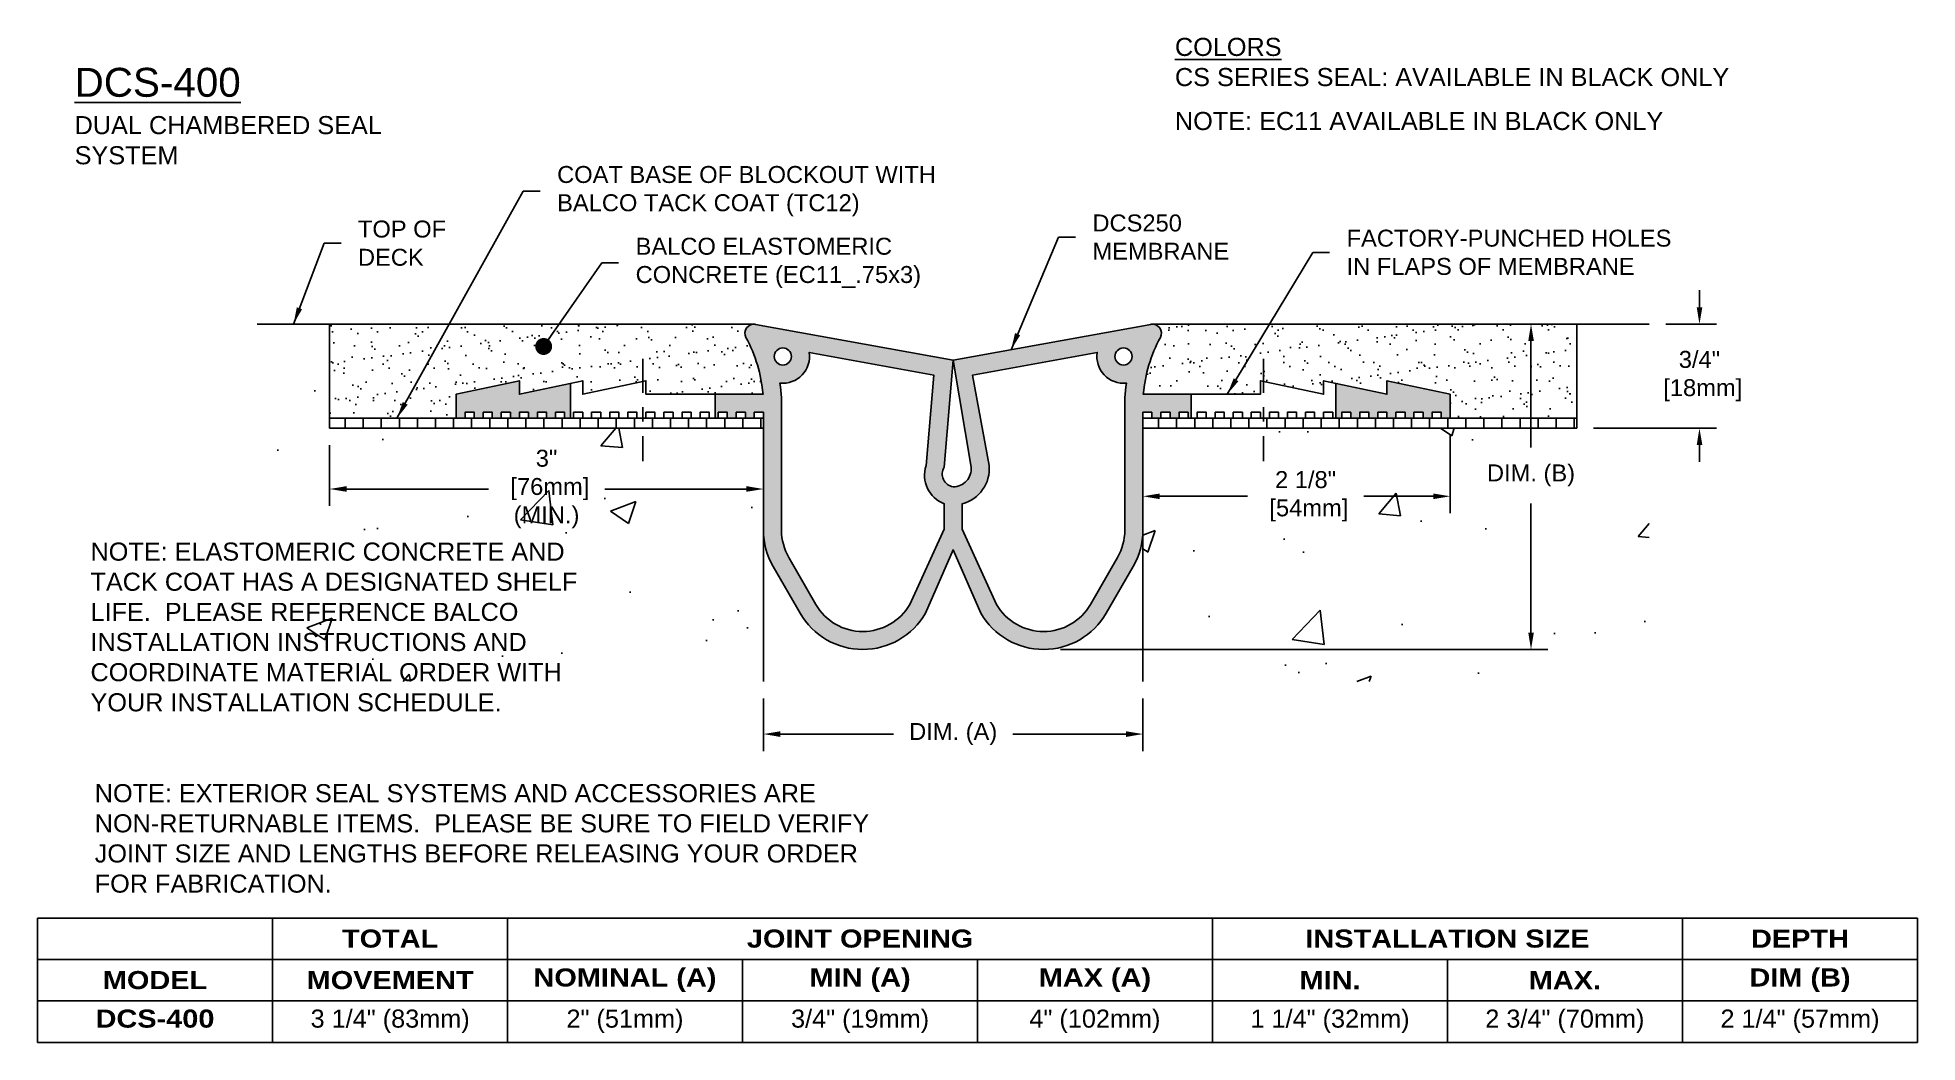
# Model space of a CAD drawing. Header units: inches. Extents: x -1 to 12, y -0.7 to 6.3.
import ezdxf

# ---------------------------------------------------------------- set-up
doc = ezdxf.new("R2010")
doc.units = ezdxf.units.IN
doc.header["$LTSCALE"] = 1.5
doc.header["$MEASUREMENT"] = 0
doc.linetypes.add('CENTER', pattern=[2, 1.25, -0.25, 0.25, -0.25])
for name, color, linetype in [('CONDITIONS', 1, 'Continuous'), ('DIMENSIONS', 3, 'Continuous'), ('FILLERS', 2, 'Continuous'), ('Seal', 5, 'Continuous'), ('TABLE', 1, 'Continuous'), ('TEXT', 2, 'Continuous')]:
    doc.layers.add(name, color=color, linetype=linetype)
doc.styles.add('ARIAL', font='arial.ttf')
doc.styles.add('Arial Bold', font='')
doc.styles.get('Arial Bold').set_extended_font_data('Arial Black')
doc.dimstyles.new('ARIAL', dxfattribs={"dimscale": 1.25, "dimtxt": 0.09375, "dimasz": 0.09375, "dimexe": 0.09375, "dimexo": 0.09375, "dimgap": 0.09375, "dimtad": 0, "dimtih": 1, "dimtoh": 1, "dimdec": 4, "dimzin": 3, "dimdsep": 46, "dimlunit": 4, "dimtxsty": 'ARIAL', "dimcen": 0.09375, "dimadec": 0, "dimazin": 0, "dimtfac": 1, "dimtdec": 4, "dimtofl": 0, "dimtmove": 0, "dimatfit": 3, "dimfxl": 0, "dimfrac": 2, "dimtolj": 1, "dimtzin": 0, "dimarcsym": 0})

# ---------------------------------------------------------------- blocks, each defined once
blk = doc.blocks.new('*D1')
at = {"layer": 'DEFPOINTS', "color": 0}
for p in [(10.142, 4.289), (10.491, 4.289), (9.642, 3.57)]:
    blk.add_point(p, dxfattribs=at)
at = {"layer": 'DIMENSIONS', "color": 0, "lineweight": -2}
for p, q in [((10.491, 4.406), (10.491, 4.524)), ((10.259, 4.289), (10.609, 4.289)), ((9.759, 3.57), (10.609, 3.57)), ((10.491, 3.453), (10.491, 3.336))]:
    blk.add_line(p, q, dxfattribs=at)
at = {"layer": 'DIMENSIONS', "color": 0}
for points in [[(10.472, 4.406), (10.511, 4.406), (10.491, 4.289)], [(10.472, 3.453), (10.511, 3.453), (10.491, 3.57)]]:
    blk.add_solid(points, dxfattribs=at)
at = {"layer": 'DIMENSIONS', "color": 0, "insert": (10.491, 3.93), "char_height": 0.1172, "attachment_point": 5, "style": 'ARIAL'}
blk.add_mtext('\\A1;3/4"\\P [18mm]', dxfattribs=at)
blk = doc.blocks.new('*D2')
at = {"layer": 'DEFPOINTS', "color": 0}
for p in [(1.018, 3.57), (4.018, 3.514), (4.018, 3.149)]:
    blk.add_point(p, dxfattribs=at)
at = {"layer": 'DIMENSIONS', "color": 0, "lineweight": -2}
for p, q in [((1.018, 3.453), (1.018, 3.032)), ((4.018, 3.397), (4.018, 3.032)), ((1.135, 3.149), (2.116, 3.149)), ((3.9, 3.149), (2.92, 3.149))]:
    blk.add_line(p, q, dxfattribs=at)
at = {"layer": 'DIMENSIONS', "color": 0}
for points in [[(1.135, 3.169), (1.135, 3.13), (1.018, 3.149)], [(3.9, 3.169), (3.9, 3.13), (4.018, 3.149)]]:
    blk.add_solid(points, dxfattribs=at)
at = {"layer": 'DIMENSIONS', "color": 0, "insert": (2.518, 3.149), "char_height": 0.1172, "attachment_point": 5, "style": 'ARIAL'}
blk.add_mtext('\\A1;3"\\P [76mm]\\P(MIN.)', dxfattribs=at)
blk = doc.blocks.new('*D3')
at = {"layer": 'DEFPOINTS', "color": 0}
for p in [(6.642, 3.639), (8.767, 3.639), (6.642, 3.099)]:
    blk.add_point(p, dxfattribs=at)
at = {"layer": 'DIMENSIONS', "color": 0, "lineweight": -2}
for p, q in [((6.642, 3.522), (6.642, 2.982)), ((8.767, 3.522), (8.767, 2.982)), ((6.759, 3.099), (7.365, 3.099)), ((8.65, 3.099), (8.169, 3.099))]:
    blk.add_line(p, q, dxfattribs=at)
at = {"layer": 'DIMENSIONS', "color": 0}
for points in [[(6.759, 3.118), (6.759, 3.079), (6.642, 3.099)], [(8.65, 3.118), (8.65, 3.079), (8.767, 3.099)]]:
    blk.add_solid(points, dxfattribs=at)
at = {"layer": 'DIMENSIONS', "color": 0, "insert": (7.767, 3.099), "char_height": 0.1172, "attachment_point": 5, "style": 'ARIAL'}
blk.add_mtext('\\A1;2 1/8"\\P [54mm]', dxfattribs=at)
blk = doc.blocks.new('DCS250')
h = blk.add_hatch(color=256)
h.paths.add_polyline_path([(6.829, 2.566), (6.498, 2.566, -0.103583), (6.616, 2.958, 0.629986), (6.55, 3.049), (5.184, 2.801), (5.183, 2.797), (5.308, 2.061, -0.439154), (5.183, 1.926, -0.542301), (5.121, 2.061), (5.183, 2.797), (5.183, 2.801), (3.816, 3.049, 0.629986), (3.75, 2.958, -0.103583), (3.868, 2.566), (3.537, 2.566), (3.537, 2.401), (3.558, 2.401), (3.558, 2.441), (3.621, 2.441), (3.621, 2.401), (3.683, 2.401), (3.683, 2.441), (3.746, 2.441), (3.746, 2.401), (3.808, 2.401), (3.808, 2.441), (3.871, 2.441), (3.871, 1.625, 0.131653), (3.938, 1.375), (4.125, 1.051, 0.267949), (4.558, 0.801, 0.267949), (4.991, 1.051), (5.183, 1.491), (5.375, 1.051, 0.267949), (5.808, 0.801, 0.267949), (6.241, 1.051), (6.428, 1.375, 0.131652), (6.495, 1.625), (6.495, 2.441), (6.558, 2.441), (6.558, 2.401), (6.62, 2.401), (6.62, 2.441), (6.683, 2.441), (6.683, 2.401), (6.745, 2.401), (6.745, 2.441), (6.808, 2.441), (6.808, 2.401), (6.829, 2.401)])
h.paths.add_polyline_path([(6.37, 2.438), (6.37, 1.625, -0.131652), (6.32, 1.438), (6.133, 1.113, -0.57735), (5.483, 1.113), (5.246, 1.633), (5.246, 1.809, 0.36574), (5.432, 2.072), (5.317, 2.698), (6.179, 2.855, 0.492165), (6.381, 2.643, 0.045751)], flags=16)
h.paths.add_polyline_path([(6.302, 2.827, -1), (6.421, 2.827, -1)], flags=16)
h.paths.add_polyline_path([(4.996, 2.072, 0.405535), (5.121, 1.809), (5.121, 1.633), (4.883, 1.113, -0.57735), (4.233, 1.113), (4.046, 1.438, -0.131652), (3.996, 1.625), (3.996, 2.438, 0.045751), (3.985, 2.643, 0.492165), (4.188, 2.855), (5.049, 2.698)], flags=16)
h.paths.add_polyline_path([(3.946, 2.827, -1), (4.064, 2.827, -1)], flags=16)
h.paths.add_polyline_path([(8.62, 2.566), (8.183, 2.659), (8.183, 2.566), (7.829, 2.641), (7.829, 2.401), (7.87, 2.401), (7.87, 2.441), (7.933, 2.441), (7.933, 2.401), (7.995, 2.401), (7.995, 2.441), (8.058, 2.441), (8.058, 2.401), (8.12, 2.401), (8.12, 2.441), (8.183, 2.441), (8.183, 2.401), (8.245, 2.401), (8.245, 2.441), (8.308, 2.441), (8.308, 2.401), (8.37, 2.401), (8.37, 2.441), (8.433, 2.441), (8.433, 2.401), (8.495, 2.401), (8.495, 2.441), (8.558, 2.441), (8.558, 2.401), (8.62, 2.401)])
h.paths.add_polyline_path([(2.537, 2.641), (2.183, 2.566), (2.183, 2.659), (1.746, 2.566), (1.746, 2.401), (1.808, 2.401), (1.808, 2.441), (1.871, 2.441), (1.871, 2.401), (1.933, 2.401), (1.933, 2.441), (1.996, 2.441), (1.996, 2.401), (2.058, 2.401), (2.058, 2.441), (2.121, 2.441), (2.121, 2.401), (2.183, 2.401), (2.183, 2.441), (2.246, 2.441), (2.246, 2.401), (2.308, 2.401), (2.308, 2.441), (2.371, 2.441), (2.371, 2.401), (2.433, 2.401), (2.433, 2.441), (2.496, 2.441), (2.496, 2.401), (2.537, 2.401)])
for p, q in [((2.537, 2.641), (2.537, 2.401)), ((7.829, 2.641), (7.829, 2.401)), ((3.537, 2.566), (3.537, 2.401)), ((6.829, 2.566), (6.829, 2.401))]:
    blk.add_line(p, q)
for points in [[(6.558, 2.441), (6.558, 2.401), (6.62, 2.401), (6.62, 2.441), (6.683, 2.441), (6.683, 2.401), (6.745, 2.401), (6.745, 2.441), (6.808, 2.441), (6.808, 2.401), (6.87, 2.401), (6.87, 2.441), (6.933, 2.441), (6.933, 2.401), (6.995, 2.401), (6.995, 2.441), (7.058, 2.441), (7.058, 2.401), (7.12, 2.401), (7.12, 2.441), (7.183, 2.441), (7.183, 2.401), (7.245, 2.401), (7.245, 2.441), (7.308, 2.441), (7.308, 2.401), (7.37, 2.401), (7.37, 2.441), (7.433, 2.441), (7.433, 2.401), (7.495, 2.401), (7.495, 2.441), (7.558, 2.441), (7.558, 2.401), (7.62, 2.401), (7.62, 2.441), (7.683, 2.441), (7.683, 2.401), (7.745, 2.401), (7.745, 2.441), (7.808, 2.441), (7.808, 2.401), (7.87, 2.401), (7.87, 2.441), (7.933, 2.441), (7.933, 2.401), (7.995, 2.401), (7.995, 2.441), (8.058, 2.441), (8.058, 2.401), (8.12, 2.401), (8.12, 2.441), (8.183, 2.441), (8.183, 2.401), (8.245, 2.401), (8.245, 2.441), (8.308, 2.441), (8.308, 2.401), (8.37, 2.401), (8.37, 2.441), (8.433, 2.441), (8.433, 2.401), (8.495, 2.401), (8.495, 2.441), (8.558, 2.441), (8.558, 2.401), (8.62, 2.401), (8.62, 2.566), (8.183, 2.659), (8.183, 2.566), (7.745, 2.659), (7.745, 2.566), (7.308, 2.659), (7.308, 2.566), (6.498, 2.566, -0.103583), (6.616, 2.958, 0.629986), (6.55, 3.049), (5.183, 2.801), (5.308, 2.061, -0.439154), (5.183, 1.926, -0.542301), (5.121, 2.061), (5.184, 2.801), (3.816, 3.049, 0.629986), (3.75, 2.958, -0.103583), (3.868, 2.566), (3.058, 2.566), (3.058, 2.659), (2.621, 2.566), (2.621, 2.659), (2.183, 2.566), (2.183, 2.659), (1.746, 2.566), (1.746, 2.401), (1.808, 2.401), (1.808, 2.441), (1.871, 2.441), (1.871, 2.401), (1.933, 2.401), (1.933, 2.441), (1.996, 2.441), (1.996, 2.401), (2.058, 2.401), (2.058, 2.441), (2.121, 2.441), (2.121, 2.401), (2.183, 2.401), (2.183, 2.441), (2.246, 2.441), (2.246, 2.401), (2.308, 2.401), (2.308, 2.441), (2.371, 2.441), (2.371, 2.401), (2.433, 2.401), (2.433, 2.441), (2.496, 2.441), (2.496, 2.401), (2.558, 2.401), (2.558, 2.441), (2.621, 2.441), (2.621, 2.401), (2.683, 2.401), (2.683, 2.441), (2.746, 2.441), (2.746, 2.401), (2.808, 2.401), (2.808, 2.441), (2.871, 2.441), (2.871, 2.401), (2.933, 2.401), (2.933, 2.441), (2.996, 2.441), (2.996, 2.401), (3.058, 2.401), (3.058, 2.441), (3.121, 2.441), (3.121, 2.401), (3.183, 2.401), (3.183, 2.441), (3.246, 2.441), (3.246, 2.401), (3.308, 2.401), (3.308, 2.441), (3.371, 2.441), (3.371, 2.401), (3.433, 2.401), (3.433, 2.441), (3.496, 2.441), (3.496, 2.401), (3.558, 2.401), (3.558, 2.441), (3.621, 2.441), (3.621, 2.401), (3.683, 2.401), (3.683, 2.441), (3.746, 2.441), (3.746, 2.401), (3.808, 2.401), (3.808, 2.441), (3.871, 2.441), (3.871, 1.625, 0.131653), (3.938, 1.375), (4.125, 1.051, 0.267949), (4.558, 0.801, 0.267949), (4.991, 1.051), (5.183, 1.491), (5.375, 1.051, 0.267949), (5.808, 0.801, 0.267949), (6.241, 1.051), (6.428, 1.375, 0.131653), (6.495, 1.625), (6.495, 2.441)], [(4.233, 1.113), (4.046, 1.438, -0.131652), (3.996, 1.625), (3.996, 2.438, 0.045751), (3.985, 2.643, 0.492165), (4.188, 2.855), (5.049, 2.698), (4.996, 2.072, 0.405535), (5.121, 1.809), (5.121, 1.633), (4.883, 1.113, -0.57735)], [(6.133, 1.113), (6.32, 1.438, 0.131652), (6.37, 1.625), (6.37, 2.438, -0.045751), (6.381, 2.643, -0.492165), (6.179, 2.855), (5.317, 2.698), (5.432, 2.072, -0.36574), (5.246, 1.809), (5.246, 1.633), (5.483, 1.113, 0.57735)]]:
    blk.add_lwpolyline(points, format="xyb", close=True)
for centre in [(4.005, 2.827), (6.361, 2.827)]:
    blk.add_circle(centre, 0.0592)
blk = doc.blocks.new('*T5')
at = {"layer": 'TABLE', "color": 0, "linetype": 'ByBlock', "lineweight": -2}
for p, q in [((0, 0), (13, 0)), ((0, 0), (0, -0.86)), ((1.625, 0), (1.625, -0.86)), ((3.25, 0), (3.25, -0.86)), ((8.125, 0), (8.125, -0.86)), ((11.375, 0), (11.375, -0.86)), ((13, 0), (13, -0.86)), ((0, -0.287), (13, -0.287)), ((4.875, -0.287), (4.875, -0.86)), ((6.5, -0.287), (6.5, -0.86)), ((9.75, -0.287), (9.75, -0.86)), ((0, -0.573), (13, -0.573)), ((0, -0.86), (13, -0.86))]:
    blk.add_line(p, q, dxfattribs=at)
at = {"layer": 'TABLE', "color": 2, "char_height": 0.125}
for s, insert, width, attachment_point, style in [('TOTAL', (2.438, -0.143), 1.505, 5, 'Arial Bold'), ('JOINT OPENING', (5.688, -0.143), 4.755, 5, 'Arial Bold'), ('INSTALLATION SIZE', (9.75, -0.143), 3.13, 5, 'Arial Bold'), ('DEPTH', (12.188, -0.143), 1.505, 5, 'Arial Bold'), ('{\\fArial Black|b0|i0|c0|p34;MODEL}', (0.812, -0.43), 1.505, 5, 'Arial Bold'), ('{\\fArial Black|b0|i0|c0|p34;MOVEMENT}', (2.438, -0.43), 1.505, 5, 'Arial Bold'), ('NOMINAL (A)', (4.062, -0.43), 1.505, 5, 'Arial Bold'), ('{\\fArial Black|b0|i0|c0|p34;MIN (A)}', (5.688, -0.43), 1.505, 5, 'Arial Bold'), ('{\\fArial Black|b0|i0|c0|p34;MAX (A)}', (7.312, -0.43), 1.505, 5, 'Arial Bold'), ('MIN.', (8.938, -0.43), 1.505, 5, 'Arial Bold'), ('MAX.', (10.562, -0.43), 1.505, 5, 'Arial Bold'), ('DIM (B)', (12.188, -0.43), 1.505, 5, 'Arial Bold'), ('DCS-400', (0.812, -0.633), 1.505, 2, 'Arial Bold'), ('3 1/4" (83mm)', (2.438, -0.633), 1.505, 2, 'ARIAL'), ('2" (51mm)', (4.062, -0.633), 1.505, 2, 'ARIAL'), ('3/4" (19mm)', (5.688, -0.633), 1.505, 2, 'ARIAL'), ('4" (102mm)', (7.312, -0.633), 1.505, 2, 'ARIAL'), ('1 1/4" (32mm)', (8.938, -0.633), 1.505, 2, 'ARIAL'), ('2 3/4" (70mm)', (10.562, -0.633), 1.505, 2, 'ARIAL'), ('2 1/4" (57mm)', (12.188, -0.633), 1.505, 2, 'ARIAL')]:
    blk.add_mtext(s, dxfattribs=dict(at, insert=insert, width=width, attachment_point=attachment_point, style=style))
blk = doc.blocks.new('*D6')
at = {"layer": 'DEFPOINTS', "color": 0}
for p in [(4.018, 1.818), (6.642, 1.818), (6.642, 1.455)]:
    blk.add_point(p, dxfattribs=at)
at = {"layer": 'DIMENSIONS', "color": 0, "lineweight": -2}
for p, q in [((4.018, 1.701), (4.018, 1.337)), ((6.642, 1.701), (6.642, 1.337)), ((4.135, 1.455), (4.917, 1.455)), ((6.525, 1.455), (5.742, 1.455))]:
    blk.add_line(p, q, dxfattribs=at)
at = {"layer": 'DIMENSIONS', "color": 0}
for points in [[(4.135, 1.474), (4.135, 1.435), (4.018, 1.455)], [(6.525, 1.474), (6.525, 1.435), (6.642, 1.455)]]:
    blk.add_solid(points, dxfattribs=at)
at = {"layer": 'DIMENSIONS', "color": 0, "insert": (5.33, 1.455), "char_height": 0.11719, "attachment_point": 5, "style": 'ARIAL'}
blk.add_mtext('\\A1;DIM. (A)', dxfattribs=at)
blk = doc.blocks.new('*D7')
at = {"layer": 'DEFPOINTS', "color": 0}
for p in [(8.713, 4.289), (9.326, 4.289), (5.955, 2.039)]:
    blk.add_point(p, dxfattribs=at)
at = {"layer": 'DIMENSIONS', "color": 0, "lineweight": -2}
for p, q in [((8.83, 4.289), (9.443, 4.289)), ((9.326, 4.172), (9.326, 3.437)), ((9.326, 2.157), (9.326, 3.049)), ((6.072, 2.039), (9.443, 2.039))]:
    blk.add_line(p, q, dxfattribs=at)
at = {"layer": 'DIMENSIONS', "color": 0}
for points in [[(9.307, 4.172), (9.346, 4.172), (9.326, 4.289)], [(9.307, 2.157), (9.346, 2.157), (9.326, 2.039)]]:
    blk.add_solid(points, dxfattribs=at)
at = {"layer": 'DIMENSIONS', "color": 0, "insert": (9.326, 3.243), "char_height": 0.11719, "attachment_point": 5, "style": 'ARIAL'}
blk.add_mtext('\\A1;DIM. (B)', dxfattribs=at)

msp = doc.modelspace()

# ---------------------------------------------------------------- hatches: boundary and pattern name
at = {"layer": 'CONDITIONS'}
h = msp.add_hatch(dxfattribs=at)
h.set_pattern_fill('AR-CONC', color=256, scale=0.25, style=0)
h.paths.add_polyline_path([(4.01756, 3.57045), (1.01756, 3.57045), (1.01756, 4.2892), (0.51756, 4.2892), (0.51756, 1.81826), (4.01756, 1.81826)])
h.paths.add_polyline_path([(2.20349, 3.45107), (2.83163, 3.45107), (2.83163, 2.84725), (2.20349, 2.84725)], flags=24)
h = msp.add_hatch(dxfattribs=at)
h.set_pattern_fill('AR-CONC', color=256, scale=0.25, style=0)
h.paths.add_polyline_path([(10.1423, 4.2892), (9.6423, 4.2892), (9.6423, 3.57045), (6.6423, 3.57045), (6.6423, 1.81826), (10.1423, 1.81826)])
h.paths.add_polyline_path([(7.45323, 3.30174), (8.08137, 3.30174), (8.08137, 2.89611), (7.45323, 2.89611)], flags=24)
h.paths.add_polyline_path([(9.01406, 3.39832), (9.66338, 3.39832), (9.66338, 3.18608), (9.01406, 3.18608)], flags=24)
h = msp.add_hatch(dxfattribs=at)
h.set_pattern_fill('ANSI31', color=256, angle=45, style=0)
h.paths.add_polyline_path([(3.18447, 3.6392), (3.14265, 3.6392), (1.01756, 3.6392), (1.01756, 3.57045), (3.18447, 3.57045)])
h.paths.add_polyline_path([(4.01756, 3.6392), (3.18447, 3.6392), (3.18447, 3.57045), (4.01756, 3.57045)])
h.paths.add_polyline_path([(7.47539, 3.6392), (7.45472, 3.6392), (6.6423, 3.6392), (6.6423, 3.57045), (7.47539, 3.57045)])
h.paths.add_polyline_path([(9.6423, 3.6392), (9.1423, 3.6392), (7.47539, 3.6392), (7.47539, 3.57045), (9.6423, 3.57045)])
at = {"layer": 'FILLERS'}
h = msp.add_hatch(dxfattribs=at)
h.set_pattern_fill('AR-SAND', color=256, scale=0.1, style=0)
h.paths.add_polyline_path([(3.89702, 4.1968, -0.51086769), (3.94077, 4.28814), (1.01756, 4.2892), (1.01756, 3.6392), (1.89277, 3.6392), (1.89277, 3.80419), (2.33022, 3.89793), (2.33022, 3.80419), (2.76768, 3.89793), (2.76768, 3.80419), (3.20514, 3.89793), (3.20514, 3.80419), (4.01476, 3.80419, 0.10358316)])
h = msp.add_hatch(dxfattribs=at)
h.set_pattern_fill('AR-SAND', color=256, scale=0.1, style=0)
h.paths.add_polyline_path([(9.6423, 4.2892), (6.71909, 4.28814, -0.51086769), (6.76285, 4.1968, 0.10358316), (6.6451, 3.80419), (7.45472, 3.80419), (7.45472, 3.89793), (7.89218, 3.80419), (7.89218, 3.89793), (8.32964, 3.80419), (8.32964, 3.89793), (8.7671, 3.80419), (8.7671, 3.6392), (9.6423, 3.6392)])

# ---------------------------------------------------------------- linework, layer by layer
at = {"layer": 'CONDITIONS', "ltscale": 0.25}
for p, q in [((9.6423, 3.57045), (6.6423, 3.57045)), ((9.6423, 3.6392), (9.1423, 3.6392))]:
    msp.add_line(p, q, dxfattribs=at)
at = {"layer": 'CONDITIONS'}
for points in [[(4.01756, 1.81826), (4.01756, 3.57045), (1.01756, 3.57045), (1.01756, 4.2892), (0.51756, 4.2892)], [(6.6423, 1.81826), (6.6423, 3.57045), (9.6423, 3.57045), (9.6423, 4.2892), (10.1423, 4.2892)]]:
    msp.add_lwpolyline(points, dxfattribs=at)
for points in [[(4.01756, 3.57045), (4.01756, 3.6392), (1.01756, 3.6392), (1.01756, 3.57045)], [(6.6423, 3.57045), (6.6423, 3.6392), (9.6423, 3.6392), (9.6423, 3.57045)]]:
    msp.add_lwpolyline(points, close=True, dxfattribs=at)
at = {"layer": 'DIMENSIONS', "linetype": 'CENTER', "ltscale": 0.125}
for p, q in [((3.18447, 4.04923), (3.18447, 3.34143)), ((7.47539, 4.04923), (7.47539, 3.34143))]:
    msp.add_line(p, q, dxfattribs=at)
at = {"layer": 'FILLERS'}
for p, q in [((3.96312, 4.28813), (1.01756, 4.2892)), ((6.69674, 4.28813), (9.6423, 4.2892))]:
    msp.add_line(p, q, dxfattribs=at)

# ---------------------------------------------------------------- block references
msp.add_blockref('*T5', (-1.00177, 0.18316))
at = {"layer": 'Seal'}
msp.add_blockref('DCS250', (0.14685, 1.23865), dxfattribs=at)

# ---------------------------------------------------------------- texts
at = {"layer": 'TEXT', "attachment_point": 1, "style": 'ARIAL'}
for s, insert, char_height, width in [('{\\LCOLORS\\P}CS SERIES SEAL: AVAILABLE IN BLACK ONLY', (6.86368, 6.26824), 0.125, 4.4589466), ('{\\LDCS-400\\P\\H0.625x;\\lDUAL CHAMBERED SEAL SYSTEM}', (-0.74577, 6.06099), 0.2, 2.2508646), ('NOTE: EC11 AVAILABLE IN BLACK ONLY', (6.86368, 5.75614), 0.125, 4.4589466), ('NOTE: ELASTOMERIC CONCRETE AND TACK COAT HAS A DESIGNATED SHELF LIFE.\\~ PLEASE REFERENCE BALCO INSTALLATION INSTRUCTIONS AND COORDINATE MATERIAL ORDER WITH YOUR INSTALLATION SCHEDULE.', (-0.63606, 2.77889), 0.125, 3.5874652), ('NOTE: EXTERIOR SEAL SYSTEMS AND ACCESSORIES ARE NON-RETURNABLE ITEMS.  PLEASE BE SURE TO FIELD VERIFY JOINT SIZE AND LENGTHS BEFORE RELEASING YOUR ORDER FOR FABRICATION.', (-0.60659, 1.1087), 0.125, 5.4491436)]:
    msp.add_mtext(s, dxfattribs=dict(at, insert=insert, char_height=char_height, width=width))
at = {"layer": 'TEXT', "attachment_point": 4, "style": 'ARIAL'}
for s, insert, char_height in [('COAT BASE OF BLOCKOUT WITH\\PBALCO TACK COAT (TC12)', (2.59119, 5.20848), 0.1171875), ('TOP OF\\PDECK', (1.21373, 4.8482), 0.117188), ('DCS250 \\PMEMBRANE', (6.29308, 4.89086), 0.117188), ('FACTORY-PUNCHED HOLES\\PIN FLAPS OF MEMBRANE', (8.05082, 4.78506), 0.1171875), ('BALCO ELASTOMERIC \\PCONCRETE (EC11_.75x3)', (3.13386, 4.71226), 0.1171875)]:
    msp.add_mtext(s, dxfattribs=dict(at, insert=insert, char_height=char_height))

# ---------------------------------------------------------------- dimensions: what is measured, and where the dimension line sits
at = {"layer": 'DIMENSIONS'}
for base, p1, p2, angle, picture, middle in [((10.4913197474, 4.2892009917), (9.6422995877, 3.5704509917), (10.1422995877, 4.2892009917), 90, '*D1', (10.4913197474, 3.9298259917)), ((6.6423, 3.09893), (8.7671, 3.6392), (6.6423, 3.6392), 180, '*D3', (7.7673, 3.09893))]:
    dim = msp.add_linear_dim(base=base, p1=p1, p2=p2, angle=angle, dimstyle='ARIAL', override={"dimpost": '\\X'}, dxfattribs=at)
    dim.commit()
    dim.dimension.update_dxf_attribs({"geometry": picture, "text_midpoint": middle, "dimtype": 160})
dim = msp.add_linear_dim(base=(9.32607, 4.2892), p1=(5.95487, 2.03935), p2=(8.71257, 4.2892), angle=90, text='DIM. (B)', dimstyle='ARIAL', override={"dimpost": '\\X'}, dxfattribs=at)
dim.commit()
dim.dimension.update_dxf_attribs({"geometry": '*D7', "text_midpoint": (9.32607, 3.24329), "dimtype": 160})
dim = msp.add_linear_dim(base=(4.01756, 3.14916), p1=(1.01756, 3.57045), p2=(4.01756, 3.5142), text='<>\\P(MIN.)', dimstyle='ARIAL', override={"dimpost": '\\X'}, dxfattribs=at)
dim.commit()
dim.dimension.update_dxf_attribs({"geometry": '*D2', "text_midpoint": (2.51756, 3.14916), "dimtype": 160})
dim = msp.add_linear_dim(base=(6.6423, 1.45455), p1=(4.01756, 1.81826), p2=(6.6423, 1.81826), text='DIM. (A)', dimstyle='ARIAL', override={"dimpost": '\\X'}, dxfattribs=at)
dim.commit()
dim.dimension.update_dxf_attribs({"geometry": '*D6', "text_midpoint": (5.32993, 1.45455)})

# ---------------------------------------------------------------- leaders
at = {"layer": 'TEXT', "annotation_type": 0, "has_hookline": 1, "hookline_direction": 0}
for points, override, text_width in [([(1.4837, 3.6392), (2.35682, 5.20848), (2.47401, 5.20848)], {"dimgap": 0.09375, "dimtad": 0, "dimtxsty": 'ARIAL'}, 2.59827), ([(0.76756, 4.2892), (0.97935, 4.8482), (1.09654, 4.8482)], {"dimgap": 0.09375, "dimtad": 0}, 0.59801), ([(5.73029, 4.11215), (6.0587, 4.89086), (6.17589, 4.89086)], {"dimgap": 0.09375, "dimtad": 0, "dimtxsty": 'ARIAL'}, 0.92503), ([(2.49794, 4.13475), (2.89948, 4.71226), (3.01667, 4.71226)], {"dimgap": 0.09375, "dimtad": 0, "dimtxsty": 'ARIAL', "dimclrd": 256, "dimldrblk": 'Dot'}, 1.96013), ([(7.22565, 3.80419), (7.81644, 4.78506), (7.93363, 4.78506)], {"dimgap": 0.09375, "dimtad": 0, "dimtxsty": 'ARIAL'}, 2.22472)]:
    msp.add_leader(points, dimstyle='ARIAL', override=override, dxfattribs=dict(at, text_width=text_width))

doc.saveas('drawing.dxf')
